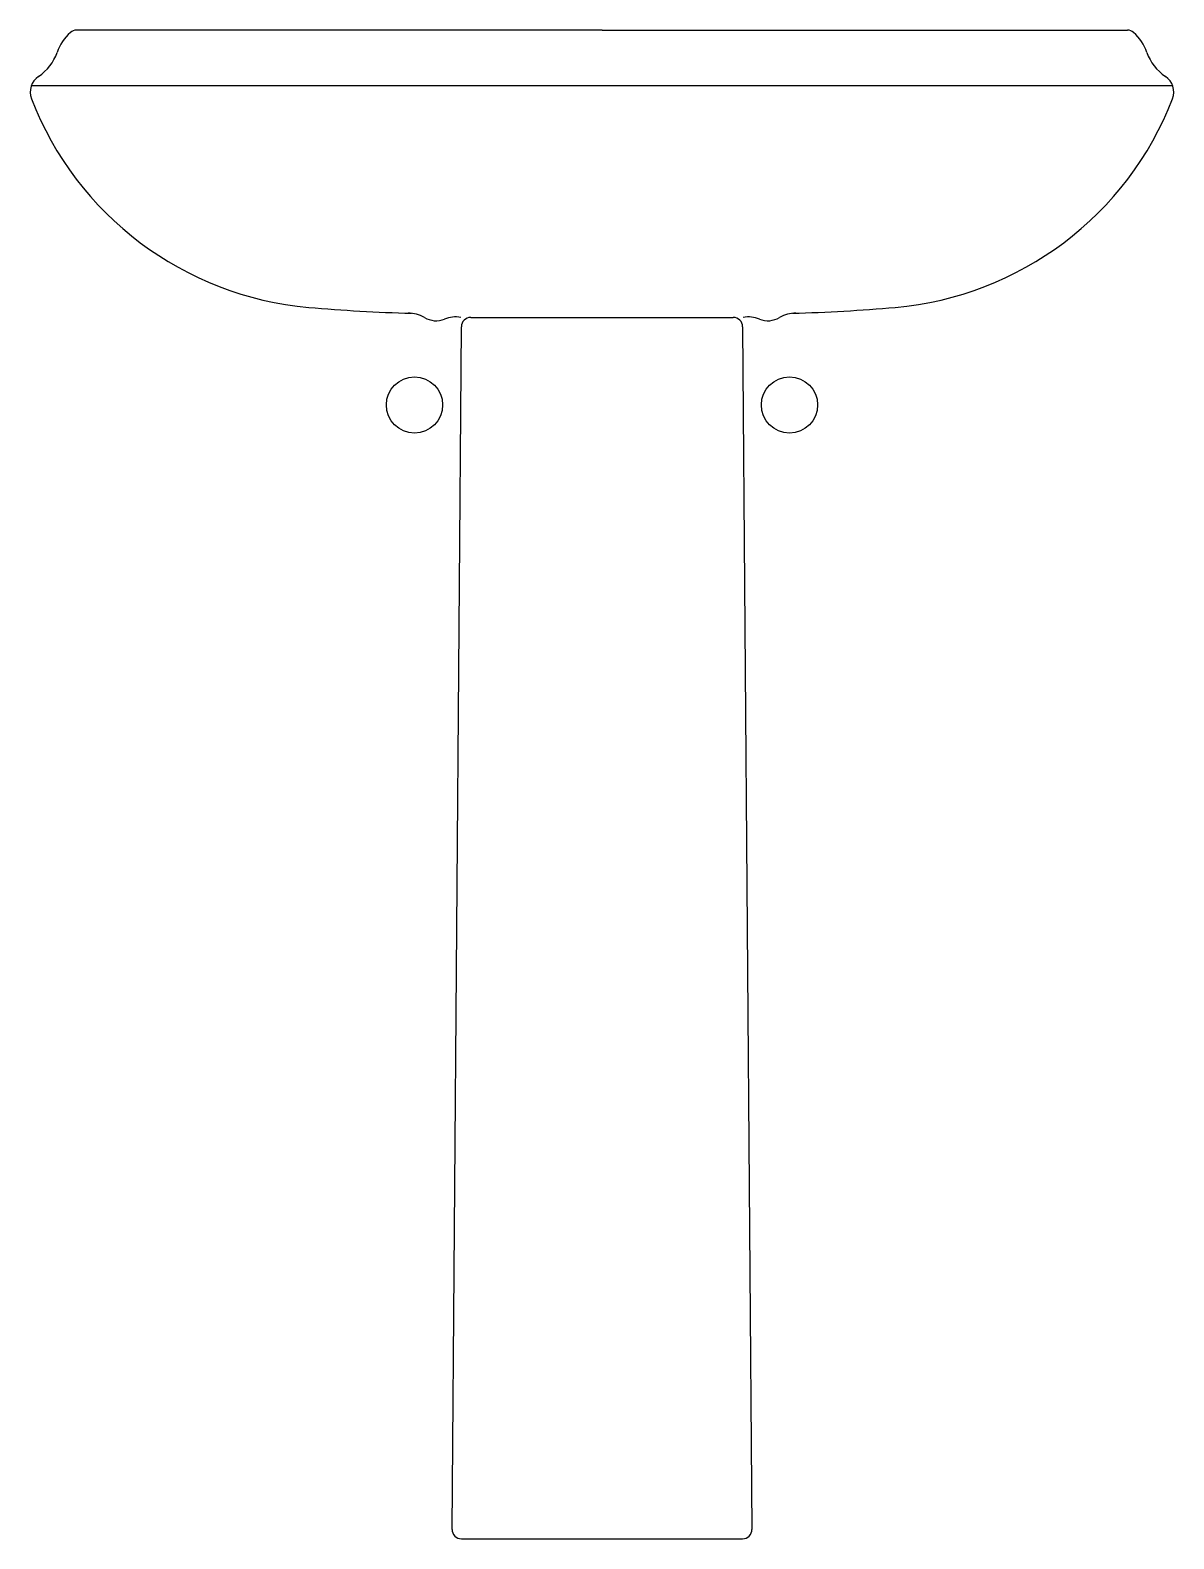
# Model space of a CAD drawing. Extents: x 1206 to 1816, y 1247 to 2052.
import ezdxf

# ---------------------------------------------------------------- set-up
doc = ezdxf.new("R2010")
doc.units = 0
doc.header["$LTSCALE"] = 50
doc.layers.add('FINA', color=6, linetype='CONTINUOUS')
doc.layers.add('GROSSA', color=3, linetype='CONTINUOUS')

msp = doc.modelspace()

# ---------------------------------------------------------------- linework, layer by layer
at = {"layer": 'FINA', "color": 0}
for centre in [(1410.99, 1852.18), (1610.99, 1852.18)]:
    msp.add_circle(centre, 15, dxfattribs=at)
at = {"layer": 'GROSSA', "color": 0, "linetype": 'CONTINUOUS'}
for p, q in [((1510.99, 2052.18), (1230.76, 2052.18)), ((1510.99, 2052.18), (1791.22, 2052.18)), ((1206.64, 2022.72), (1815.34, 2022.72)), ((1431.03, 1252.22), (1435.99, 1893.9)), ((1440.99, 1898.9), (1580.99, 1898.9)), ((1585.99, 1893.9), (1590.95, 1252.22)), ((1436.03, 1247.18), (1585.95, 1247.18))]:
    msp.add_line(p, q, dxfattribs=at)
for centre, radius, start, end in [((1243.99, 2032.18), 25, 131.40962, 161.10144), ((1230.76, 2047.18), 5, 90, 131.40962), ((1791.22, 2047.18), 5, 48.59038, 90), ((1777.99, 2032.18), 25, 18.89856, 48.59038), ((1196.68, 2048.38), 25, 303.47425, 341.10144), ((1825.29, 2048.38), 25, 198.89856, 236.52575), ((1215.99, 2019.18), 10, 123.47425, 201.10585), ((1805.99, 2019.18), 10, 338.89415, 56.52575), ((1369.92, 2078.6), 175, 201.10585, 264.96772), ((1652.06, 2078.6), 175, 275.03228, 338.89415), ((1433.51, 2800.8), 900, 264.96772, 268.45794), ((1407.99, 1885.18), 16, 58.81994, 91.4895), ((1613.99, 1885.18), 16, 88.5105, 121.18006), ((1588.46, 2800.8), 900, 271.54206, 275.03228), ((1422.48, 1909.14), 12, 238.81994, 292.03222), ((1432.99, 1883.18), 16, 80.35112, 112.03222), ((1440.99, 1893.9), 5, 90, 180), ((1580.99, 1893.9), 5, 0, 90), ((1588.99, 1883.18), 16, 67.96778, 99.64888), ((1599.49, 1909.14), 12, 247.96778, 301.18006), ((1436.03, 1252.18), 5, 179.55704, 270), ((1585.95, 1252.18), 5, 270, 0.44296)]:
    msp.add_arc(centre, radius, start, end, dxfattribs=at)

doc.saveas('drawing.dxf')
